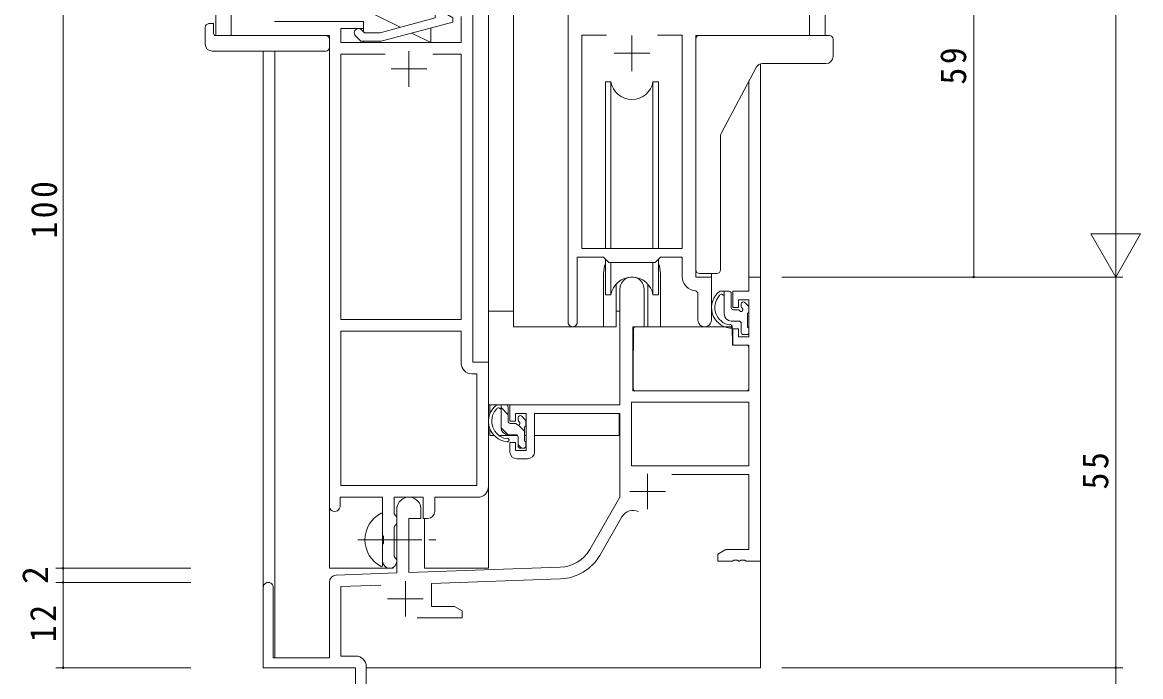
# Model space of a CAD drawing. Units: millimetres on the paper. Extents: x -420 to 373, y -297 to 267.
# Drawn here: x -326.7 to -169.3, y -184.9 to -92.8 of the extents above; entities that cross this region are included whole.
import ezdxf
from ezdxf.enums import TextEntityAlignment as Align

# ---------------------------------------------------------------- set-up
doc = ezdxf.new("R2010")
doc.units = ezdxf.units.MM
doc.linetypes.add('CHAIN2', pattern=[12, 9, -1, 1, -1])
for name, color, linetype, lineweight in [('0-3_YKK_12', 2, 'Continuous', 9), ('0-4_YKK_D', 6, 'Continuous', 9), ('0-6_YKK_13', 4, 'Continuous', 9), ('0-7_YKK_11', 7, 'Continuous', 9)]:
    doc.layers.add(name, color=color, linetype=linetype, lineweight=lineweight)
doc.styles.add('ＭＳ ゴシック', font='')
doc.styles.get('ＭＳ ゴシック').set_extended_font_data('MS Gothic')

msp = doc.modelspace()

# ---------------------------------------------------------------- linework, layer by layer
at = {"layer": '0-3_YKK_12'}
for p, q in [((-299.48, 20.881), (-299.48, -94.619)), ((-261.08, 20.881), (-261.08, -169.619)), ((-257.579, 20.881), (-257.579, -135.619)), ((-213.68, 20.881), (-213.68, -94.619)), ((-296.98, -94.619), (-299.48, -94.619)), ((-283.48, -169.619), (-283.48, -94.919)), ((-216.18, -94.619), (-213.68, -94.619)), ((-292.78, -96.807), (-292.78, -172.319)), ((-291.15, -96.807), (-291.15, -182.219)), ((-222.78, -98.603), (-222.78, -128.619)), ((-224.41, -101.014), (-224.41, -128.619)), ((-244.88, -128.119), (-244.88, -135.619)), ((-236.88, -128.119), (-236.88, -135.619)), ((-229.68, -128.919), (-229.68, -128.119)), ((-224.41, -128.619), (-222.78, -128.619)), ((-244.88, -135.619), (-257.579, -135.619)), ((-230.652, -135.619), (-236.88, -135.619)), ((-270.08, -169.619), (-270.08, -162.603)), ((-222.78, -168.119), (-222.78, -183.619)), ((-283.48, -169.619), (-274.48, -169.619)), ((-274.48, -169.619), (-274.48, -169.484)), ((-270.08, -169.619), (-261.08, -169.619)), ((-278.28, -183.619), (-222.78, -183.619))]:
    msp.add_line(p, q, dxfattribs=at)
for start, end in [(159.63586, 180), (0, 20.36412)]:
    msp.add_arc((-240.88, -128.119), 4, start, end, dxfattribs=at)
at = {"layer": '0-4_YKK_D'}
for p, q in [((-172.78, 164.381), (-172.78, -121.619)), ((-320.967, -169.619), (-320.967, -69.619)), ((-192.78, -128.619), (-192.78, -69.619)), ((-172.78, -128.619), (-172.78, -116.495)), ((-172.78, -128.619), (-176.28, -122.557)), ((-169.28, -122.557), (-176.28, -122.557)), ((-172.78, -128.619), (-169.28, -122.557)), ((-219.78, -128.619), (-171.78, -128.619)), ((-209.38, -128.619), (-191.78, -128.619)), ((-200.78, -128.619), (-171.78, -128.619)), ((-172.78, -128.619), (-172.78, -183.619)), ((-302.98, -169.619), (-321.967, -169.619)), ((-302.98, -169.619), (-321.967, -169.619)), ((-320.967, -171.619), (-320.967, -169.619)), ((-302.98, -171.619), (-321.967, -171.619)), ((-302.98, -171.619), (-321.967, -171.619)), ((-320.967, -171.619), (-320.967, -183.619)), ((-302.98, -183.619), (-321.967, -183.619)), ((-219.78, -183.619), (-171.78, -183.619)), ((-219.78, -183.619), (-171.78, -183.619)), ((-172.78, -183.619), (-172.78, -193.619))]:
    msp.add_line(p, q, dxfattribs=at)
for centre, start, end in [((-192.78, -128.619), 90, 270), ((-192.78, -128.619), 270, 90), ((-320.967, -169.619), 90, 270), ((-320.967, -169.619), 90, 270), ((-320.967, -169.619), 270, 90), ((-320.967, -169.619), 270, 90), ((-320.967, -171.619), 90, 270), ((-320.967, -171.619), 90, 270), ((-320.967, -171.619), 270, 90), ((-320.967, -171.619), 270, 90), ((-320.967, -183.619), 90, 270), ((-320.967, -183.619), 270, 90), ((-172.78, -183.619), 90, 270), ((-172.78, -183.619), 90, 270), ((-172.78, -183.619), 270, 90), ((-172.78, -183.619), 270, 90)]:
    msp.add_arc(centre, 0.106, start, end, dxfattribs=at)
at = {"layer": '0-6_YKK_13'}
for p, q in [((-273.502, -93.459), (-291.18, -84.619)), ((-300.967, -95.807), (-300.967, -93.432)), ((-299.968, -92.928), (-299.78, -92.928)), ((-299.78, -92.928), (-299.78, -93.428)), ((-299.78, -94.319), (-299.78, -93.428)), ((-269.18, -95.619), (-271.884, -94.267)), ((-299.48, -94.619), (-283.98, -94.619)), ((-283.48, -95.119), (-283.48, -95.807)), ((-283.48, -95.807), (-283.48, -96.307)), ((-231.88, -96.439), (-231.88, -95.119)), ((-212.58, -95.119), (-212.58, -96.439)), ((-299.968, -96.807), (-283.98, -96.807)), ((-231.88, -96.938), (-231.88, -96.439)), ((-212.58, -96.439), (-212.58, -97.566)), ((-231.88, -127.619), (-231.88, -98.887)), ((-228.317, -108.387), (-223.394, -99.097)), ((-222.51, -98.566), (-213.58, -98.566)), ((-243.838, -124.619), (-243.838, -101.12)), ((-237.922, -124.619), (-237.922, -101.119)), ((-237.13, -101.119), (-237.922, -101.119)), ((-237.13, -124.619), (-237.13, -101.119)), ((-228.433, -127.619), (-228.433, -108.854)), ((-244.63, -126.069), (-244.63, -131.119)), ((-243.838, -131.119), (-243.838, -126.549)), ((-237.922, -131.119), (-237.922, -126.549)), ((-237.13, -131.119), (-237.13, -126.069)), ((-230.89, -128.119), (-231.38, -128.119)), ((-230.391, -128.119), (-230.89, -128.119)), ((-243.13, -129.635), (-243.13, -135.619)), ((-238.63, -135.619), (-238.63, -129.635)), ((-227.21, -130.619), (-228.51, -130.619)), ((-227.91, -133.819), (-227.91, -130.619)), ((-244.63, -131.119), (-243.838, -131.119)), ((-237.922, -131.119), (-237.13, -131.119)), ((-226.91, -132.919), (-226.91, -130.919)), ((-224.498, -132.707), (-224.998, -132.207)), ((-257.579, -133.419), (-261.075, -133.419)), ((-261.075, -146.619), (-261.075, -133.419)), ((-243.13, -133.419), (-242.58, -133.419)), ((-225.971, -133.219), (-226.61, -133.219)), ((-225.51, -132.419), (-225.51, -132.759)), ((-224.61, -135.719), (-224.61, -133.719)), ((-224.41, -133.519), (-224.41, -132.919)), ((-225.81, -134.82), (-226.91, -134.82)), ((-225.51, -135.119), (-225.51, -136.419)), ((-243.13, -135.619), (-244.88, -135.619)), ((-240.656, -135.917), (-240.71, -142.119)), ((-226.778, -135.619), (-240.356, -135.619)), ((-236.88, -135.619), (-238.63, -135.619)), ((-226.778, -135.619), (-226.71, -138.219)), ((-225.21, -136.719), (-224.71, -136.719)), ((-224.41, -136.419), (-224.41, -135.919)), ((-240.675, -138.119), (-240.78, -138.119)), ((-226.71, -138.219), (-224.741, -138.219)), ((-224.41, -142.119), (-224.441, -138.517)), ((-240.78, -143.049), (-240.701, -143.128)), ((-240.71, -142.119), (-240.691, -144.322)), ((-224.429, -144.322), (-224.41, -142.119)), ((-240.391, -144.619), (-224.729, -144.619)), ((-242.88, -146.619), (-261.075, -146.619)), ((-260.875, -146.619), (-260.875, -147.871)), ((-258.61, -146.619), (-259.91, -146.619)), ((-259.31, -149.819), (-259.31, -146.619)), ((-258.31, -148.003), (-259.31, -147.003)), ((-258.31, -148.919), (-258.31, -146.919)), ((-242.675, -147.9), (-242.675, -150.919)), ((-257.371, -149.219), (-258.01, -149.219)), ((-256.91, -148.419), (-256.91, -148.759)), ((-256.01, -150.303), (-256.85, -149.462)), ((-255.898, -148.707), (-256.398, -148.207)), ((-255.81, -149.52), (-255.81, -148.919)), ((-260.875, -150.01), (-260.875, -150.919)), ((-260.875, -150.919), (-260.295, -150.919)), ((-259.599, -150.919), (-256.986, -150.919)), ((-258.322, -150.819), (-259.31, -149.831)), ((-257.21, -150.819), (-258.31, -150.819)), ((-256.01, -151.719), (-256.01, -149.719)), ((-256.01, -150.919), (-255.78, -150.919)), ((-242.675, -150.919), (-254.58, -150.919)), ((-256.91, -151.119), (-256.91, -152.419)), ((-256.422, -152.72), (-256.91, -152.231)), ((-255.81, -152.419), (-255.81, -151.919)), ((-256.61, -152.72), (-256.11, -152.72)), ((-275.98, -169.215), (-275.98, -162.024))]:
    msp.add_line(p, q, dxfattribs=at)
at = {"layer": '0-6_YKK_13', "linetype": 'CHAIN2'}
msp.add_line((-279.48, -165.619), (-267.492, -165.619), dxfattribs=at)
at = {"layer": '0-6_YKK_13'}
for points in [[(-278.68, -94.071), (-278.68, -92.619), (-291.18, -92.619)], [(-269.18, -93.543), (-269.18, -95.619), (-278.68, -95.619), (-278.68, -95.419)], [(-231.38, -94.619), (-213.58, -94.619), (-213.08, -94.619)], [(-231.88, -98.887), (-231.88, -97.389), (-231.88, -96.938)], [(-243.838, -101.12), (-244.63, -101.119), (-244.63, -124.619)], [(-228.43, -108.854), (-228.432, -108.793), (-228.401, -108.602), (-228.331, -108.413), (-228.316, -108.388)], [(-228.933, -128.119), (-228.934, -128.119), (-229.05, -128.119), (-229.944, -128.119), (-230.391, -128.119)]]:
    msp.add_lwpolyline(points, dxfattribs=at)
for centre, radius, start, end in [((-300.503, -93.415), 0.462, 136.9505, 182.04652), ((-300.198, -94.058), 1.153, 78.49471, 123.87698), ((-299.48, -94.319), 0.3, 180, 270), ((-299.967, -95.807), 1, 180, 269.99493), ((-283.98, -95.119), 0.5, 0, 90), ((-231.38, -95.119), 0.5, 90, 180), ((-213.08, -95.119), 0.5, 0, 90), ((-283.98, -96.307), 0.5, 269.99889, 0), ((-213.58, -97.566), 1, 270, 0), ((-222.51, -99.566), 1, 90, 151.66759), ((-240.88, -100.619), 3, 189.59798, 350.40582), ((-240.88, -131.619), 3, 9.59416, 170.4066), ((-231.38, -127.619), 0.5, 180, 270), ((-228.933, -127.619), 0.5, 270, 0), ((-226.795, -132.94), 2.885, 126.45192, 263.90388), ((-227.21, -130.919), 0.3, 0, 90), ((-226.71, -132.907), 2.504, 139.45805, 259.25217), ((-228.77, -131.024), 0.3, 301.62189, 336.95038), ((-228.31, -131.22), 0.2, 36.86989, 156.95038), ((-227.91, -130.919), 0.3, 216.86989, 270), ((-225.21, -132.419), 0.3, 45, 180), ((-226.61, -132.919), 0.3, 180, 270), ((-225.971, -133.519), 0.3, 33.05573, 90), ((-225.51, -133.219), 0.25, 213.05573, 56.94426), ((-225.21, -132.759), 0.3, 180, 236.94426), ((-224.61, -133.519), 0.2, 270, 0), ((-224.71, -132.919), 0.3, 0, 45), ((-226.91, -133.819), 1, 180, 270), ((-227.031, -135.569), 0.25, 253.63879, 125.58162), ((-225.81, -135.119), 0.3, 0, 90), ((-240.356, -135.919), 0.3, 90, 179.49998), ((-225.21, -136.419), 0.3, 180, 270), ((-224.71, -136.419), 0.3, 270, 0), ((-224.61, -135.919), 0.2, 0, 90), ((-224.741, -138.52), 0.3, 0.5, 90), ((-240.391, -144.319), 0.3, 180.49998, 270), ((-224.729, -144.319), 0.3, 270, 359.5), ((-258.195, -148.94), 2.885, 126.45192, 263.90388), ((-258.11, -148.907), 2.504, 139.45805, 259.25217), ((-260.17, -147.024), 0.3, 301.62189, 336.95038), ((-259.71, -147.219), 0.2, 36.86989, 156.95038), ((-259.31, -146.919), 0.3, 216.86989, 270), ((-258.61, -146.919), 0.3, 0, 90), ((-258.01, -148.919), 0.3, 180, 270), ((-257.371, -149.52), 0.3, 33.05573, 90), ((-256.91, -149.219), 0.25, 213.05573, 56.94426), ((-256.61, -148.419), 0.3, 45, 180), ((-256.61, -148.759), 0.3, 180, 236.94426), ((-256.01, -149.52), 0.2, 270, 0), ((-256.11, -148.919), 0.3, 0, 45), ((-258.31, -149.819), 1, 180, 270), ((-257.21, -151.119), 0.3, 0, 90), ((-258.431, -151.569), 0.25, 253.63879, 125.58162), ((-256.61, -152.419), 0.3, 180, 270), ((-256.11, -152.419), 0.3, 270, 0), ((-256.01, -151.919), 0.2, 0, 90), ((-274.28, -165.619), 4.2, 117.28096, 242.71902), ((-276.134, -162.024), 0.154, 0, 117.28096), ((-276.134, -169.215), 0.154, 242.71902, 0)]:
    msp.add_arc(centre, radius, start, end, dxfattribs=at)
at = {"layer": '0-7_YKK_11'}
for p, q in [((-240.88, -94.619), (-240.88, -99.619)), ((-237.293, -94.549), (-233.81, -94.549)), ((-272.28, -96.819), (-272.28, -101.819)), ((-268.93, -97.249), (-264.91, -97.249)), ((-243.38, -97.119), (-238.38, -97.119)), ((-274.78, -99.319), (-269.78, -99.319)), ((-281.85, -157.989), (-281.85, -136.249)), ((-224.41, -146.249), (-240.95, -146.249)), ((-255.58, -154.219), (-257.08, -154.219)), ((-238.68, -156.32), (-238.68, -161.319)), ((-241.18, -158.82), (-236.18, -158.82)), ((-242.286, -162.371), (-245.422, -167.803)), ((-272.78, -171.419), (-272.78, -176.419)), ((-275.28, -173.919), (-270.28, -173.919)), ((-278.28, -183.489), (-278.28, -192.869))]:
    msp.add_line(p, q, dxfattribs=at)
for points in [[(-283.48, -160.869), (-283.48, -94.619), (-297.28, -94.619), (-297.28, -69.619)], [(-249.88, -134.969), (-249.88, -69.619)], [(-215.88, -69.619), (-215.88, -94.619), (-231.88, -94.619), (-231.88, -128.619), (-229.68, -128.619), (-229.68, -134.654)], [(-279.804, -94.644), (-279.028, -95.419), (-276.183, -95.419), (-266.08, -92.712), (-266.08, -92.112), (-267.28, -91.419), (-267.28, -90.119), (-265.48, -90.119), (-265.28, -90.319), (-264.98, -90.619), (-263.28, -90.619)], [(-268.58, -90.319), (-268.58, -92.14), (-276.341, -94.219), (-278.531, -94.219), (-278.956, -93.795)], [(-263.28, -90.619), (-263.28, -140.619), (-261.08, -140.619), (-261.08, -158.119)], [(-278.68, -92.619), (-278.68, -93.619), (-281.85, -93.619), (-281.85, -95.619), (-264.91, -95.619), (-264.91, -91.919)], [(-237.293, -94.549), (-233.81, -94.549), (-233.81, -124.619), (-247.95, -124.619), (-247.95, -94.549), (-244.467, -94.549)], [(-268.93, -97.249), (-264.91, -97.249), (-264.91, -134.619), (-281.85, -134.619), (-281.85, -97.249), (-275.63, -97.249)], [(-233.81, -128.549), (-233.81, -125.819), (-236.88, -125.819), (-237.61, -126.549), (-244.15, -126.549), (-244.88, -125.819), (-248.58, -125.819), (-248.58, -134.969)], [(-239.18, -130.319), (-239.18, -135.619), (-240.78, -135.619), (-240.78, -144.619), (-224.41, -144.619), (-224.41, -138.219), (-226.68, -138.219), (-226.68, -135.919), (-225.88, -135.919), (-225.88, -137.019), (-224.41, -137.019), (-224.41, -131.819), (-225.88, -131.819), (-225.88, -132.919), (-226.68, -132.919), (-226.68, -130.619), (-224.41, -130.619), (-224.41, -128.619), (-222.78, -128.619), (-222.78, -168.619), (-224.821, -168.619), (-225.005, -168.499), (-225.555, -168.499), (-225.738, -168.619), (-225.821, -168.619), (-226.005, -168.499), (-226.555, -168.499), (-226.738, -168.619), (-228.78, -168.619), (-228.78, -167.619), (-227.689, -166.989), (-224.41, -166.989), (-224.41, -156.419), (-235.281, -156.419)], [(-258.08, -153.219), (-258.08, -151.919), (-257.28, -151.919), (-257.28, -153.019), (-255.78, -153.019), (-255.78, -147.82), (-257.28, -147.82), (-257.28, -148.919), (-258.08, -148.919), (-258.08, -146.619), (-242.58, -146.619), (-242.58, -130.319)], [(-231.61, -134.654), (-231.61, -130.847), (-231.897, -130.548)], [(-281.85, -157.989), (-281.85, -136.249), (-264.91, -136.249), (-264.91, -140.749)], [(-263.41, -142.249), (-262.71, -142.249), (-262.71, -157.989), (-281.85, -157.989)], [(-246.834, -166.988), (-242.58, -159.619), (-242.58, -147.82), (-254.58, -147.82), (-254.58, -153.219)], [(-275.98, -168.619), (-275.98, -166.29), (-275.837, -166.099), (-275.837, -165.14), (-275.98, -164.949), (-275.98, -159.619), (-281.98, -159.619), (-281.98, -160.869)], [(-269.65, -162.619), (-270.28, -162.619), (-270.28, -159.619), (-274.35, -159.619), (-274.35, -161.937), (-274.202, -162.13), (-273.98, -162.419), (-273.98, -163.319), (-274.202, -163.609), (-274.35, -163.802), (-274.35, -167.937), (-274.202, -168.13), (-273.98, -168.419), (-273.98, -168.619)], [(-262.58, -159.619), (-268.65, -159.619), (-268.65, -161.619)], [(-282.515, -170.586), (-273.98, -170.288), (-273.98, -161.319)], [(-270.58, -161.319), (-270.58, -162.619), (-272.28, -162.619), (-272.28, -170.228), (-250.99, -169.485)], [(-250.933, -171.114), (-269.08, -171.748), (-269.08, -174.989), (-265.871, -174.989), (-264.78, -175.619), (-264.78, -176.619), (-271.13, -176.619)], [(-279.78, -192.869), (-279.78, -189.078), (-279.66, -188.894), (-279.66, -188.345), (-279.78, -188.161), (-279.78, -183.619), (-292.78, -183.619), (-292.78, -172.319)], [(-291.38, -172.319), (-291.38, -182.219), (-283.48, -182.219), (-283.48, -171.585)], [(-276.213, -171.997), (-281.85, -172.194), (-281.85, -181.989), (-279.78, -181.989)]]:
    msp.add_lwpolyline(points, dxfattribs=at)
msp.add_lwpolyline([(-224.41, -146.249), (-240.95, -146.249), (-240.95, -155.219), (-224.41, -155.219)], close=True, dxfattribs=at)
for centre, radius, start, end in [((-279.38, -94.219), 0.6, 44.99998, 225), ((-240.88, -130.319), 1.7, 359.99998, 180), ((-231.81, -128.549), 2, 179.99998, 267.50807), ((-249.23, -134.969), 0.65, 179.99998, 0), ((-230.645, -134.654), 0.965, 179.99998, 0), ((-263.41, -140.749), 1.5, 180, 269.99998), ((-257.08, -153.219), 1, 180, 269.99998), ((-255.58, -153.219), 1, 270, 359.99998), ((-262.58, -158.119), 1.5, 270, 359.99998), ((-272.28, -161.319), 1.7, 359.99998, 180), ((-282.73, -160.869), 0.75, 179.99998, 0), ((-269.65, -161.619), 1, 270, 359.99998), ((-240.727, -163.271), 1.8, 65.29866, 149.99998), ((-251.164, -164.488), 5, 271.99998, 329.99998), ((-251.164, -164.488), 6.63, 271.99998, 329.99998), ((-274.98, -168.619), 1, 180, 269.99998), ((-274.98, -168.619), 1, 270, 359.99998), ((-282.48, -171.585), 1, 91.99997, 179.99998), ((-292.08, -172.319), 0.7, 359.99998, 180), ((-279.78, -183.489), 1.5, 0, 89.99998)]:
    msp.add_arc(centre, radius, start, end, dxfattribs=at)

# ---------------------------------------------------------------- texts
at = {"layer": '0-4_YKK_D', "color": 3, "style": 'ＭＳ ゴシック'}
msp.add_text('2', height=3.666, rotation=90, dxfattribs=at).set_placement((-321.967, -171.819), align=Align.BOTTOM_LEFT)
at = {"layer": '0-4_YKK_D', "color": 3, "char_height": 3.666, "attachment_point": 7, "rotation": 90, "style": 'ＭＳ ゴシック'}
for s, insert in [('\\T1.21;\\W0.95;59', (-193.78, -101.519)), ('\\T1.21;\\W0.95;100', (-321.767, -123.219)), ('\\T1.21;\\W0.95;55', (-173.78, -158.519)), ('\\T1.21;\\W0.95;12', (-321.967, -180.019))]:
    msp.add_mtext(s, dxfattribs=dict(at, insert=insert))

doc.saveas('drawing.dxf')
